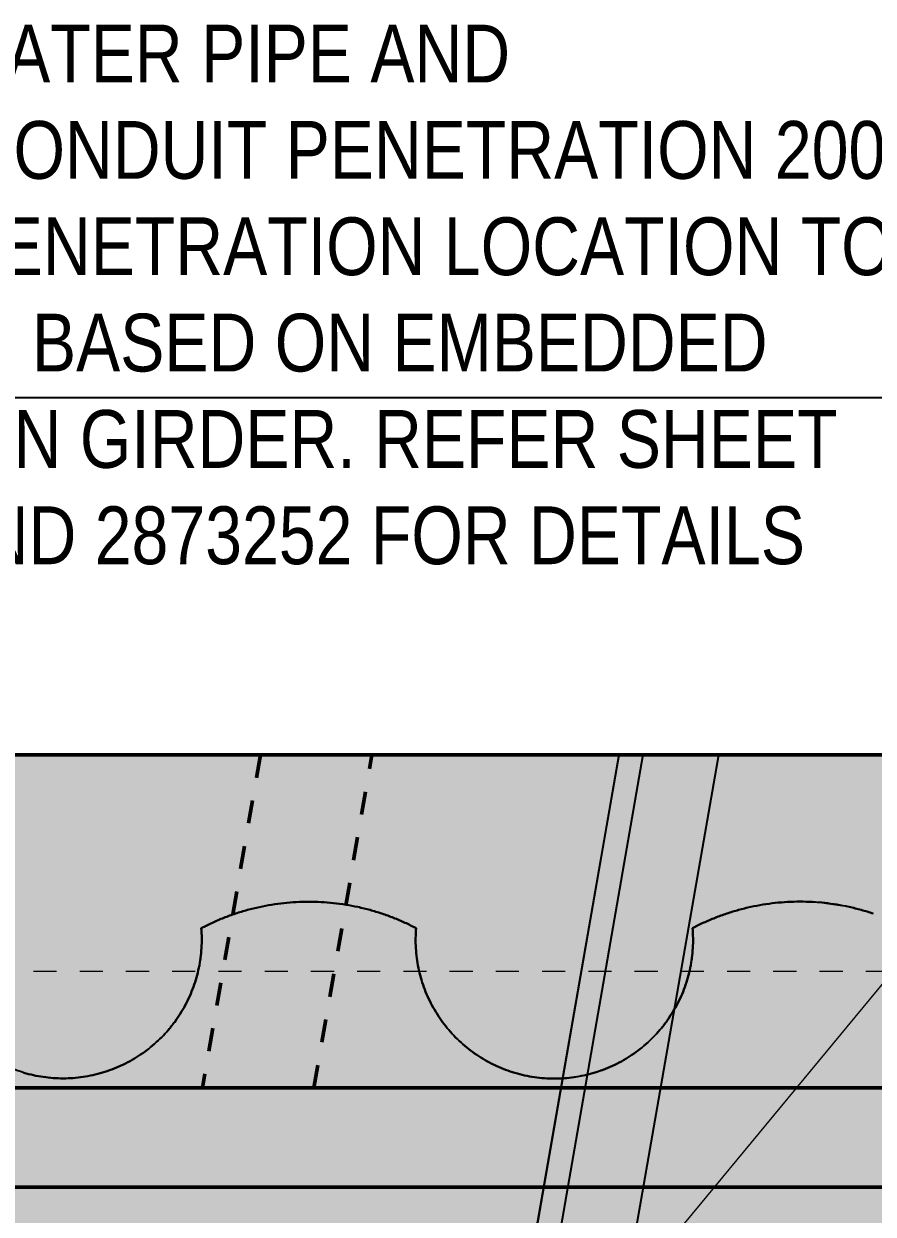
# Model space of a CAD drawing. Header units: metres. Extents: x -1161 to -1081, y 0 to 563.
# Drawn here: x -1132.67 to -1128.99, y 544.07 to 549.22 of the extents above; entities that cross this region are included whole.
import ezdxf

# ---------------------------------------------------------------- set-up
doc = ezdxf.new("R2010")
doc.units = ezdxf.units.M
doc.linetypes.add('JacobsDash', pattern=[0.0045, 0.003, -0.0015])
doc.linetypes.add('JacobsGridLine', pattern=[0.0145, 0.01, -0.001, 0.0025, -0.001])
for name, color, linetype, lineweight in [('A-DETL', 7, 'Continuous', 13), ('A-DETL-GENF', 7, 'Continuous', 9), ('A-FLOR', 7, 'Continuous', 50), ('A-GENM', 7, 'Continuous', 35), ('A-ROOF', 7, 'Continuous', 50), ('G-ANNO-TEXT', 7, 'Continuous', 9), ('S-BEAM', 7, 'Continuous', 50), ('S-GRID', 7, 'Continuous', 9)]:
    doc.layers.add(name, color=color, linetype=linetype, lineweight=lineweight)
doc.styles.add('Arial Narrow_2', font='ARIALN.TTF', dxfattribs={"height": 0.25})

# ---------------------------------------------------------------- blocks, each defined once
blk = doc.blocks.new('Top of Pavement - RL A - Top of Pavement - RL A-68818558-DRG-2873121 - DECK SLAB GENERAL ARRANGEMENT PLAN')
at = {"layer": 'A-GENM', "color": 253, "lineweight": 25, "true_color": 0xa3a3a3}
for points, knots in [([(133.6546, 52.825), (133.6715, 52.7614), (133.7244, 52.5621), (133.8134, 52.2271), (133.9216, 51.8201), (134.0297, 51.4132), (134.1379, 51.0062), (134.246, 50.5993), (134.3542, 50.1923), (134.4623, 49.7853), (134.5704, 49.3784), (134.6786, 48.9714), (134.7867, 48.5645), (134.8949, 48.1575), (135.003, 47.7505), (135.1111, 47.3436), (135.2193, 46.9366), (135.3274, 46.5296), (135.4356, 46.1227), (135.5437, 45.7157), (135.6519, 45.3087), (135.76, 44.9017), (135.8682, 44.4948), (135.9763, 44.0878), (136.0844, 43.6808), (136.1926, 43.2739), (136.3007, 42.8669), (136.4089, 42.4599), (136.517, 42.0529), (136.6252, 41.6459), (136.7333, 41.239), (136.8415, 40.832), (136.9496, 40.425), (137.0578, 40.018), (137.1659, 39.611), (137.274, 39.204), (137.3822, 38.7971), (137.4903, 38.3901), (137.5985, 37.9831), (137.7066, 37.5761), (137.8148, 37.1691), (137.9229, 36.7621), (138.0311, 36.3552), (138.1392, 35.9482), (138.2474, 35.5412), (138.3555, 35.1342), (138.4637, 34.7272), (138.5718, 34.3202), (138.6799, 33.9132), (138.7881, 33.5062), (138.8962, 33.0993), (139.0044, 32.6923), (139.1125, 32.2853), (139.2207, 31.8783), (139.3288, 31.4713), (139.437, 31.0643), (139.5451, 30.6573), (139.6533, 30.2503), (139.7614, 29.8433), (139.8696, 29.4363), (139.9777, 29.0294), (140.0858, 28.6224), (140.194, 28.2154), (140.3021, 27.8084), (140.4103, 27.4014), (140.5184, 26.9944), (140.6266, 26.5874), (140.7347, 26.1804), (140.8429, 25.7734), (140.951, 25.3664), (141.0592, 24.9595), (141.1673, 24.5525), (141.2754, 24.1455), (141.3836, 23.7385), (141.4917, 23.3315), (141.5999, 22.9245), (141.708, 22.5175), (141.8162, 22.1105), (141.9243, 21.7036), (142.0325, 21.2966), (142.1406, 20.8896), (142.2487, 20.4826), (142.3569, 20.0756), (142.465, 19.6686), (142.5732, 19.2616), (142.6813, 18.8547), (142.7895, 18.4477), (142.8976, 18.0407), (143.0058, 17.6337), (143.1139, 17.2268), (143.222, 16.8198), (143.3302, 16.4128), (143.4383, 16.0058), (143.5465, 15.5989), (143.6546, 15.1919), (143.7627, 14.7849), (143.8709, 14.3779), (143.961, 14.0387), (144.0331, 13.7674), (144.0871, 13.5639), (144.1412, 13.3605), (144.2133, 13.0892), (144.3034, 12.75), (144.4116, 12.3431), (144.5197, 11.9361), (144.6278, 11.5291), (144.736, 11.1222), (144.8444, 10.7153), (144.9524, 10.3083), (145.0595, 9.9011), (145.1678, 9.4942), (145.2607, 9.1557), (145.3386, 8.886), (145.3992, 8.6845), (145.4628, 8.484), (145.5289, 8.2844), (145.5965, 8.0852), (145.6648, 7.8863), (145.7327, 7.6873), (145.8221, 7.4215), (145.9107, 7.1555), (145.9993, 6.8894), (146.0883, 6.6235), (146.1998, 6.2912), (146.3336, 5.8925), (146.4672, 5.4936), (146.6007, 5.0948), (146.7343, 4.6959), (146.8681, 4.2972), (147.0025, 3.8987), (147.1372, 3.5003), (147.317, 2.9692), (147.4968, 2.4381), (147.6766, 1.907), (147.8114, 1.5086), (147.9462, 1.1103), (148.0811, 0.712), (148.2159, 0.3137), (148.3507, -0.0847), (148.4855, -0.483), (148.6204, -0.8813), (148.7552, -1.2796), (148.89, -1.6778), (149.0248, -2.0761), (149.1596, -2.4744), (149.2944, -2.8727), (149.4293, -3.2709), (149.5641, -3.6692), (149.6727, -3.9902), (149.7365, -4.1785), (149.7553, -4.234)], [0.3165627, 0.3165627, 0.3165627, 0.3165627, 0.3179191, 0.3208092, 0.3236994, 0.3265896, 0.3294798, 0.3323699, 0.3352601, 0.3381503, 0.3410405, 0.3439306, 0.3468208, 0.349711, 0.3526012, 0.3554913, 0.3583815, 0.3612717, 0.3641618, 0.367052, 0.3699422, 0.3728324, 0.3757225, 0.3786127, 0.3815029, 0.3843931, 0.3872832, 0.3901734, 0.3930636, 0.3959538, 0.3988439, 0.4017341, 0.4046243, 0.4075145, 0.4104046, 0.4132948, 0.416185, 0.4190751, 0.4219653, 0.4248555, 0.4277457, 0.4306358, 0.433526, 0.4364162, 0.4393064, 0.4421965, 0.4450867, 0.4479769, 0.4508671, 0.4537572, 0.4566474, 0.4595376, 0.4624277, 0.4653179, 0.4682081, 0.4710983, 0.4739884, 0.4768786, 0.4797688, 0.482659, 0.4855491, 0.4884393, 0.4913295, 0.4942197, 0.4971098, 0.5, 0.5028902, 0.5057803, 0.5086705, 0.5115607, 0.5144509, 0.517341, 0.5202312, 0.5231214, 0.5260116, 0.5289017, 0.5317919, 0.5346821, 0.5375723, 0.5404624, 0.5433526, 0.5462428, 0.5491329, 0.5520231, 0.5549133, 0.5578035, 0.5606936, 0.5635838, 0.566474, 0.5693642, 0.5722543, 0.5751445, 0.5780347, 0.5809249, 0.583815, 0.5867052, 0.5895954, 0.5924855, 0.5939306, 0.5953757, 0.5968208, 0.5982659, 0.6011561, 0.6040462, 0.6069364, 0.6098266, 0.6127168, 0.6156069, 0.6184971, 0.6213873, 0.6242775, 0.6271676, 0.6286127, 0.6300578, 0.6315029, 0.632948, 0.6343931, 0.6358382, 0.6372832, 0.6387283, 0.6416185, 0.6430636, 0.6445087, 0.6473988, 0.650289, 0.6531792, 0.6560694, 0.6589595, 0.6618497, 0.6647399, 0.6676301, 0.6705202, 0.6763006, 0.6791908, 0.6820809, 0.6849711, 0.6878613, 0.6907514, 0.6936416, 0.6965318, 0.699422, 0.7023121, 0.7052023, 0.7080925, 0.7109827, 0.7138728, 0.716763, 0.7196532, 0.7225434, 0.723752, 0.723752, 0.723752, 0.723752]), ([(133.6546, 52.825), (133.6715, 52.7614), (133.7244, 52.5621), (133.8134, 52.2271), (133.9216, 51.8201), (134.0297, 51.4132), (134.1379, 51.0062), (134.246, 50.5993), (134.3542, 50.1923), (134.4623, 49.7853), (134.5704, 49.3784), (134.6786, 48.9714), (134.7867, 48.5645), (134.8949, 48.1575), (135.003, 47.7505), (135.1111, 47.3436), (135.2193, 46.9366), (135.3274, 46.5296), (135.4356, 46.1227), (135.5437, 45.7157), (135.6519, 45.3087), (135.76, 44.9017), (135.8682, 44.4948), (135.9763, 44.0878), (136.0844, 43.6808), (136.1926, 43.2739), (136.3007, 42.8669), (136.4089, 42.4599), (136.517, 42.0529), (136.6252, 41.6459), (136.7333, 41.239), (136.8415, 40.832), (136.9496, 40.425), (137.0578, 40.018), (137.1659, 39.611), (137.274, 39.204), (137.3822, 38.7971), (137.4903, 38.3901), (137.5985, 37.9831), (137.7066, 37.5761), (137.8148, 37.1691), (137.9229, 36.7621), (138.0311, 36.3552), (138.1392, 35.9482), (138.2474, 35.5412), (138.3555, 35.1342), (138.4637, 34.7272), (138.5718, 34.3202), (138.6799, 33.9132), (138.7881, 33.5062), (138.8962, 33.0993), (139.0044, 32.6923), (139.1125, 32.2853), (139.2207, 31.8783), (139.3288, 31.4713), (139.437, 31.0643), (139.5451, 30.6573), (139.6533, 30.2503), (139.7614, 29.8433), (139.8696, 29.4363), (139.9777, 29.0294), (140.0858, 28.6224), (140.194, 28.2154), (140.3021, 27.8084), (140.4103, 27.4014), (140.5184, 26.9944), (140.6266, 26.5874), (140.7347, 26.1804), (140.8429, 25.7734), (140.951, 25.3664), (141.0592, 24.9595), (141.1673, 24.5525), (141.2754, 24.1455), (141.3836, 23.7385), (141.5278, 23.1958), (141.672, 22.6532), (141.8162, 22.1105), (141.9243, 21.7036), (142.0325, 21.2966), (142.1406, 20.8896), (142.2487, 20.4826), (142.3569, 20.0756), (142.465, 19.6686), (142.5732, 19.2616), (142.6813, 18.8547), (142.7895, 18.4477), (142.8976, 18.0407), (143.0058, 17.6337), (143.1139, 17.2268), (143.222, 16.8198), (143.3302, 16.4128), (143.4383, 16.0058), (143.5465, 15.5989), (143.6546, 15.1919), (143.7627, 14.7849), (143.8709, 14.3779), (143.961, 14.0387), (144.0331, 13.7674), (144.0871, 13.5639), (144.1412, 13.3605), (144.2133, 13.0892), (144.3034, 12.75), (144.4116, 12.3431), (144.5197, 11.9361), (144.6278, 11.5291), (144.736, 11.1222), (144.8444, 10.7153), (144.9524, 10.3083), (145.0595, 9.9011), (145.1678, 9.4942), (145.2607, 9.1557), (145.3386, 8.886), (145.3992, 8.6845), (145.4628, 8.484), (145.5289, 8.2844), (145.5965, 8.0852), (145.6648, 7.8863), (145.7327, 7.6873), (145.8221, 7.4215), (145.9107, 7.1555), (145.9993, 6.8894), (146.0883, 6.6235), (146.1998, 6.2912), (146.3336, 5.8925), (146.4672, 5.4936), (146.6007, 5.0948), (146.7343, 4.6959), (146.8681, 4.2972), (147.0025, 3.8987), (147.1372, 3.5003), (147.2721, 3.102), (147.4069, 2.7037), (147.5418, 2.3053), (147.6766, 1.907), (147.8114, 1.5086), (147.9462, 1.1103), (148.0811, 0.712), (148.2159, 0.3137), (148.3507, -0.0847), (148.4855, -0.483), (148.6204, -0.8813), (148.7552, -1.2796), (148.89, -1.6778), (149.0248, -2.0761), (149.1596, -2.4744), (149.2944, -2.8727), (149.4293, -3.2709), (149.5641, -3.6692), (149.6727, -3.9902), (149.7365, -4.1785), (149.7553, -4.234)], [0.3165627, 0.3165627, 0.3165627, 0.3165627, 0.3179191, 0.3208092, 0.3236994, 0.3265896, 0.3294798, 0.3323699, 0.3352601, 0.3381503, 0.3410405, 0.3439306, 0.3468208, 0.349711, 0.3526012, 0.3554913, 0.3583815, 0.3612717, 0.3641618, 0.367052, 0.3699422, 0.3728324, 0.3757225, 0.3786127, 0.3815029, 0.3843931, 0.3872832, 0.3901734, 0.3930636, 0.3959538, 0.3988439, 0.4017341, 0.4046243, 0.4075145, 0.4104046, 0.4132948, 0.416185, 0.4190751, 0.4219653, 0.4248555, 0.4277457, 0.4306358, 0.433526, 0.4364162, 0.4393064, 0.4421965, 0.4450867, 0.4479769, 0.4508671, 0.4537572, 0.4566474, 0.4595376, 0.4624277, 0.4653179, 0.4682081, 0.4710983, 0.4739884, 0.4768786, 0.4797688, 0.482659, 0.4855491, 0.4884393, 0.4913295, 0.4942197, 0.4971098, 0.5, 0.5028902, 0.5057803, 0.5086705, 0.5115607, 0.5144509, 0.517341, 0.5202312, 0.5231214, 0.5260116, 0.5317919, 0.5346821, 0.5375723, 0.5404624, 0.5433526, 0.5462428, 0.5491329, 0.5520231, 0.5549133, 0.5578035, 0.5606936, 0.5635838, 0.566474, 0.5693642, 0.5722543, 0.5751445, 0.5780347, 0.5809249, 0.583815, 0.5867052, 0.5895954, 0.5924855, 0.5939306, 0.5953757, 0.5968208, 0.5982659, 0.6011561, 0.6040462, 0.6069364, 0.6098266, 0.6127168, 0.6156069, 0.6184971, 0.6213873, 0.6242775, 0.6271676, 0.6286127, 0.6300578, 0.6315029, 0.632948, 0.6343931, 0.6358382, 0.6372832, 0.6387283, 0.6416185, 0.6430636, 0.6445087, 0.6473988, 0.650289, 0.6531792, 0.6560694, 0.6589595, 0.6618497, 0.6647399, 0.6676301, 0.6705202, 0.6734104, 0.6763006, 0.6791908, 0.6820809, 0.6849711, 0.6878613, 0.6907514, 0.6936416, 0.6965318, 0.699422, 0.7023121, 0.7052023, 0.7080925, 0.7109827, 0.7138728, 0.716763, 0.7196532, 0.7225434, 0.723752, 0.723752, 0.723752, 0.723752])]:
    blk.add_open_spline(points, degree=3, knots=knots, dxfattribs=at)
blk = doc.blocks.new('T2DPAA-T2D-C3S-RS-M3D-100334_rvt-1-DRG-2873121 - DECK SLAB GENERAL ARRANGEMENT PLAN')
at = {"layer": 'A-GENM', "color": 9, "lineweight": 25, "true_color": 0xbebebe}
for points in [[(-1131.5401, 545.4131), (-1131.5223, 545.415), (-1131.5045, 545.4164), (-1131.4866, 545.4174)], [(-1131.4866, 545.4174), (-1131.4687, 545.4184), (-1131.4508, 545.4188), (-1131.4329, 545.4188)], [(-1131.4329, 545.4188), (-1131.4151, 545.4188), (-1131.3972, 545.4184), (-1131.3793, 545.4174)], [(-1131.3793, 545.4174), (-1131.3614, 545.4164), (-1131.3436, 545.415), (-1131.3258, 545.4131)], [(-1131.8, 545.349), (-1131.7833, 545.3556), (-1131.7665, 545.3617), (-1131.7495, 545.3674)], [(-1131.7495, 545.3674), (-1131.7326, 545.373), (-1131.7154, 545.3782), (-1131.6982, 545.383)], [(-1131.6982, 545.383), (-1131.6809, 545.3877), (-1131.6635, 545.392), (-1131.6461, 545.3958)], [(-1131.6461, 545.3958), (-1131.6286, 545.3997), (-1131.611, 545.403), (-1131.5933, 545.4059)], [(-1131.5933, 545.4059), (-1131.5757, 545.4087), (-1131.5579, 545.4111), (-1131.5401, 545.4131)], [(-1131.3258, 545.4131), (-1131.308, 545.4112), (-1131.2902, 545.4088), (-1131.2726, 545.4059)], [(-1131.2726, 545.4059), (-1131.2549, 545.403), (-1131.2373, 545.3997), (-1131.2198, 545.3959)], [(-1131.2198, 545.3959), (-1131.2023, 545.3921), (-1131.185, 545.3878), (-1131.1677, 545.383)], [(-1131.1677, 545.383), (-1131.1505, 545.3783), (-1131.1333, 545.3731), (-1131.1164, 545.3674)], [(-1131.1164, 545.3674), (-1131.0994, 545.3618), (-1131.0826, 545.3556), (-1131.0659, 545.3491)], [(-1129.6751, 545.3492), (-1129.6584, 545.3558), (-1129.6416, 545.3619), (-1129.6246, 545.3676)], [(-1129.6246, 545.3676), (-1129.6076, 545.3733), (-1129.5905, 545.3785), (-1129.5732, 545.3832)], [(-1129.5732, 545.3832), (-1129.556, 545.388), (-1129.5386, 545.3922), (-1129.5211, 545.3961)], [(-1129.0948, 545.3961), (-1129.0774, 545.3922), (-1129.06, 545.388), (-1129.0427, 545.3832)], [(-1129.0427, 545.3832), (-1129.0255, 545.3785), (-1129.0083, 545.3733), (-1128.9913, 545.3676)], [(-1131.8975, 545.3043), (-1131.8817, 545.3126), (-1131.8656, 545.3205), (-1131.8494, 545.328)], [(-1131.8494, 545.328), (-1131.8331, 545.3354), (-1131.8166, 545.3424), (-1131.8, 545.349)], [(-1131.0659, 545.3491), (-1131.0493, 545.3425), (-1131.0328, 545.3355), (-1131.0165, 545.328)], [(-1131.0165, 545.328), (-1131.0002, 545.3206), (-1130.9842, 545.3127), (-1130.9683, 545.3044)], [(-1129.7726, 545.3045), (-1129.7568, 545.3128), (-1129.7407, 545.3207), (-1129.7244, 545.3282)], [(-1129.7244, 545.3282), (-1129.7082, 545.3356), (-1129.6917, 545.3427), (-1129.6751, 545.3492)], [(-1131.8955, 545.2613), (-1131.8957, 545.2756), (-1131.8963, 545.29), (-1131.8975, 545.3043)], [(-1131.8966, 545.2182), (-1131.8957, 545.2325), (-1131.8954, 545.2469), (-1131.8955, 545.2613)], [(-1130.9704, 545.2613), (-1130.9706, 545.2469), (-1130.9703, 545.2325), (-1130.9694, 545.2181)], [(-1130.9683, 545.3044), (-1130.9695, 545.29), (-1130.9702, 545.2757), (-1130.9704, 545.2613)], [(-1129.7756, 545.1753), (-1129.7737, 545.1895), (-1129.771, 545.2182), (-1129.77, 545.2614), (-1129.7714, 545.2902), (-1129.7726, 545.3045)], [(-1131.9007, 545.1753), (-1131.8988, 545.1895), (-1131.8975, 545.2038), (-1131.8966, 545.2182)], [(-1130.9694, 545.2181), (-1130.9686, 545.2037), (-1130.9672, 545.1894), (-1130.9653, 545.1751)], [(-1131.908, 545.1328), (-1131.9051, 545.1469), (-1131.9026, 545.161), (-1131.9007, 545.1753)], [(-1130.9653, 545.1751), (-1130.9634, 545.1609), (-1130.961, 545.1467), (-1130.9581, 545.1326)], [(-1129.7828, 545.1327), (-1129.7799, 545.1468), (-1129.7775, 545.161), (-1129.7756, 545.1753)], [(-1131.9182, 545.0909), (-1131.9143, 545.1048), (-1131.9109, 545.1187), (-1131.908, 545.1328)], [(-1130.9581, 545.1326), (-1130.9552, 545.1185), (-1130.9518, 545.1045), (-1130.9479, 545.0906)], [(-1129.793, 545.0908), (-1129.7891, 545.1046), (-1129.7857, 545.1186), (-1129.7828, 545.1327)], [(-1131.9315, 545.0499), (-1131.9266, 545.0634), (-1131.9222, 545.0771), (-1131.9182, 545.0909)], [(-1130.9479, 545.0906), (-1130.944, 545.0768), (-1130.9396, 545.063), (-1130.9347, 545.0495)], [(-1129.8062, 545.0497), (-1129.8013, 545.0632), (-1129.7969, 545.0769), (-1129.793, 545.0908)], [(-1131.9666, 544.9713), (-1131.9598, 544.9839), (-1131.9535, 544.9968), (-1131.9476, 545.01)], [(-1131.9476, 545.01), (-1131.9418, 545.0231), (-1131.9364, 545.0364), (-1131.9315, 545.0499)], [(-1130.9347, 545.0495), (-1130.9298, 545.036), (-1130.9244, 545.0226), (-1130.9186, 545.0095)], [(-1130.9186, 545.0095), (-1130.9127, 544.9963), (-1130.9064, 544.9834), (-1130.8996, 544.9707)], [(-1129.8413, 544.9708), (-1129.8345, 544.9835), (-1129.8282, 544.9965), (-1129.8223, 545.0096)], [(-1129.8223, 545.0096), (-1129.8165, 545.0228), (-1129.8111, 545.0361), (-1129.8062, 545.0497)], [(-1131.9883, 544.934), (-1131.9806, 544.9462), (-1131.9734, 544.9586), (-1131.9666, 544.9713)], [(-1130.8996, 544.9707), (-1130.8928, 544.958), (-1130.8855, 544.9455), (-1130.8779, 544.9334)], [(-1129.863, 544.9335), (-1129.8553, 544.9457), (-1129.8481, 544.9581), (-1129.8413, 544.9708)], [(-1132.0126, 544.8984), (-1132.0041, 544.91), (-1131.996, 544.9219), (-1131.9883, 544.934)], [(-1130.8779, 544.9334), (-1130.8702, 544.9212), (-1130.8621, 544.9093), (-1130.8535, 544.8977)], [(-1129.8873, 544.8978), (-1129.8788, 544.9094), (-1129.8707, 544.9213), (-1129.863, 544.9335)], [(-1132.0686, 544.833), (-1132.0585, 544.8432), (-1132.0488, 544.8538), (-1132.0395, 544.8647)], [(-1132.0395, 544.8647), (-1132.0301, 544.8756), (-1132.0212, 544.8869), (-1132.0126, 544.8984)], [(-1130.8535, 544.8977), (-1130.845, 544.8861), (-1130.836, 544.8748), (-1130.8267, 544.8639)], [(-1130.8267, 544.8639), (-1130.8173, 544.8529), (-1130.8076, 544.8423), (-1130.7974, 544.8321)], [(-1129.9434, 544.8322), (-1129.9333, 544.8424), (-1129.9235, 544.8531), (-1129.9142, 544.864)], [(-1129.9142, 544.864), (-1129.9048, 544.875), (-1129.8959, 544.8862), (-1129.8873, 544.8978)], [(-1132.1334, 544.7762), (-1132.122, 544.7849), (-1132.1108, 544.7939), (-1132.1, 544.8034)], [(-1132.1, 544.8034), (-1132.0892, 544.8129), (-1132.0787, 544.8227), (-1132.0686, 544.833)], [(-1130.7974, 544.8321), (-1130.7873, 544.8218), (-1130.7768, 544.8119), (-1130.766, 544.8025)], [(-1130.766, 544.8025), (-1130.7552, 544.793), (-1130.744, 544.7839), (-1130.7325, 544.7752)], [(-1130.0083, 544.7753), (-1129.9968, 544.784), (-1129.9856, 544.7931), (-1129.9748, 544.8026)], [(-1129.9748, 544.8026), (-1129.964, 544.8121), (-1129.9535, 544.8219), (-1129.9434, 544.8322)], [(-1132.2057, 544.7292), (-1132.1931, 544.7362), (-1132.1808, 544.7436), (-1132.1687, 544.7514)], [(-1132.1687, 544.7514), (-1132.1567, 544.7592), (-1132.1449, 544.7675), (-1132.1334, 544.7762)], [(-1130.7325, 544.7752), (-1130.7211, 544.7665), (-1130.7093, 544.7582), (-1130.6972, 544.7504)], [(-1130.6972, 544.7504), (-1130.6851, 544.7425), (-1130.6728, 544.7351), (-1130.6601, 544.7282)], [(-1130.0806, 544.7283), (-1130.068, 544.7352), (-1130.0557, 544.7426), (-1130.0436, 544.7505)], [(-1130.0436, 544.7505), (-1130.0315, 544.7583), (-1130.0197, 544.7666), (-1130.0083, 544.7753)], [(-1132.3248, 544.6794), (-1132.311, 544.6835), (-1132.2974, 544.6881), (-1132.2839, 544.6932)], [(-1132.2839, 544.6932), (-1132.2705, 544.6982), (-1132.2572, 544.7038), (-1132.2442, 544.7098)], [(-1132.2442, 544.7098), (-1132.2311, 544.7158), (-1132.2183, 544.7223), (-1132.2057, 544.7292)], [(-1130.6601, 544.7282), (-1130.6475, 544.7212), (-1130.6347, 544.7147), (-1130.6216, 544.7087)], [(-1130.6216, 544.7087), (-1130.6085, 544.7027), (-1130.5952, 544.6971), (-1130.5817, 544.692)], [(-1130.159, 544.6921), (-1130.1455, 544.6972), (-1130.1323, 544.7027), (-1130.1192, 544.7088)], [(-1130.1192, 544.7088), (-1130.1061, 544.7148), (-1130.0932, 544.7213), (-1130.0806, 544.7283)], [(-1132.6651, 544.6791), (-1132.6513, 544.675), (-1132.6374, 544.6715), (-1132.6233, 544.6684)], [(-1132.6233, 544.6684), (-1132.6093, 544.6654), (-1132.5951, 544.6628), (-1132.5809, 544.6607)], [(-1132.5809, 544.6607), (-1132.5667, 544.6587), (-1132.5524, 544.6572), (-1132.538, 544.6561)], [(-1132.538, 544.6561), (-1132.5237, 544.6551), (-1132.5093, 544.6546), (-1132.4949, 544.6546)], [(-1132.4943, 544.6546), (-1132.4801, 544.6547), (-1132.466, 544.6552), (-1132.4518, 544.6562)], [(-1132.4518, 544.6562), (-1132.4375, 544.6573), (-1132.4232, 544.6588), (-1132.409, 544.6609)], [(-1132.409, 544.6609), (-1132.3948, 544.663), (-1132.3806, 544.6656), (-1132.3666, 544.6686)], [(-1132.3666, 544.6686), (-1132.3525, 544.6717), (-1132.3386, 544.6753), (-1132.3248, 544.6794)], [(-1130.5817, 544.692), (-1130.5683, 544.687), (-1130.5546, 544.6824), (-1130.5408, 544.6783)], [(-1130.5408, 544.6783), (-1130.527, 544.6742), (-1130.513, 544.6706), (-1130.499, 544.6675)], [(-1130.499, 544.6675), (-1130.4849, 544.6644), (-1130.4707, 544.6619), (-1130.4565, 544.6598)], [(-1130.4565, 544.6598), (-1130.4422, 544.6577), (-1130.4279, 544.6562), (-1130.4135, 544.6552)], [(-1130.4135, 544.6552), (-1130.3992, 544.6541), (-1130.3848, 544.6536), (-1130.3704, 544.6536)], [(-1130.3704, 544.6536), (-1130.356, 544.6536), (-1130.3416, 544.6541), (-1130.3272, 544.6552)], [(-1130.3272, 544.6552), (-1130.3129, 544.6562), (-1130.2985, 544.6578), (-1130.2843, 544.6598)], [(-1130.2843, 544.6598), (-1130.2415, 544.6661), (-1130.1994, 544.6769), (-1130.159, 544.6921)]]:
    blk.add_open_spline(points, degree=3, dxfattribs=at)
at = {"layer": 'A-GENM', "color": 253, "lineweight": 25, "true_color": 0xa3a3a3}
for points in [[(-1131.4866, 545.4174), (-1131.5045, 545.4164), (-1131.5223, 545.415), (-1131.5401, 545.4131)], [(-1131.4329, 545.4188), (-1131.4508, 545.4188), (-1131.4687, 545.4184), (-1131.4866, 545.4174)], [(-1131.3793, 545.4174), (-1131.3972, 545.4184), (-1131.4151, 545.4188), (-1131.4329, 545.4188)], [(-1131.3258, 545.4131), (-1131.3436, 545.415), (-1131.3614, 545.4164), (-1131.3793, 545.4174)], [(-1129.3616, 545.4176), (-1129.3795, 545.4166), (-1129.3974, 545.4152), (-1129.4152, 545.4133)], [(-1129.308, 545.419), (-1129.3259, 545.419), (-1129.3438, 545.4186), (-1129.3616, 545.4176)], [(-1129.2543, 545.4176), (-1129.2722, 545.4186), (-1129.2901, 545.419), (-1129.308, 545.419)], [(-1129.2008, 545.4133), (-1129.2186, 545.4152), (-1129.2364, 545.4166), (-1129.2543, 545.4176)], [(-1131.7495, 545.3674), (-1131.7665, 545.3617), (-1131.7833, 545.3556), (-1131.8, 545.349)], [(-1131.6982, 545.383), (-1131.7154, 545.3782), (-1131.7326, 545.373), (-1131.7495, 545.3674)], [(-1131.6461, 545.3958), (-1131.6635, 545.392), (-1131.6809, 545.3877), (-1131.6982, 545.383)], [(-1131.5933, 545.4059), (-1131.611, 545.403), (-1131.6286, 545.3997), (-1131.6461, 545.3958)], [(-1131.5401, 545.4131), (-1131.5579, 545.4111), (-1131.5757, 545.4087), (-1131.5933, 545.4059)], [(-1131.2726, 545.4059), (-1131.2902, 545.4088), (-1131.308, 545.4112), (-1131.3258, 545.4131)], [(-1131.2198, 545.3959), (-1131.2373, 545.3997), (-1131.2549, 545.403), (-1131.2726, 545.4059)], [(-1131.1677, 545.383), (-1131.185, 545.3878), (-1131.2023, 545.3921), (-1131.2198, 545.3959)], [(-1131.1163, 545.3674), (-1131.1333, 545.3731), (-1131.1505, 545.3783), (-1131.1677, 545.383)], [(-1131.0659, 545.3491), (-1131.0825, 545.3556), (-1131.0994, 545.3618), (-1131.1163, 545.3674)], [(-1129.6246, 545.3676), (-1129.6416, 545.3619), (-1129.6584, 545.3558), (-1129.6751, 545.3492)], [(-1129.5732, 545.3832), (-1129.5905, 545.3785), (-1129.6076, 545.3733), (-1129.6246, 545.3676)], [(-1129.5211, 545.3961), (-1129.5386, 545.3922), (-1129.556, 545.388), (-1129.5732, 545.3832)], [(-1129.4684, 545.4061), (-1129.486, 545.4032), (-1129.5036, 545.3999), (-1129.5211, 545.3961)], [(-1129.4152, 545.4133), (-1129.433, 545.4114), (-1129.4507, 545.409), (-1129.4684, 545.4061)], [(-1129.1476, 545.4061), (-1129.1652, 545.409), (-1129.183, 545.4114), (-1129.2008, 545.4133)], [(-1129.0948, 545.3961), (-1129.1123, 545.3999), (-1129.1299, 545.4032), (-1129.1476, 545.4061)], [(-1129.0427, 545.3832), (-1129.06, 545.388), (-1129.0774, 545.3922), (-1129.0948, 545.3961)], [(-1128.9913, 545.3676), (-1129.0083, 545.3733), (-1129.0255, 545.3785), (-1129.0427, 545.3832)], [(-1131.8494, 545.328), (-1131.8656, 545.3205), (-1131.8817, 545.3126), (-1131.8975, 545.3043)], [(-1131.8, 545.349), (-1131.8166, 545.3424), (-1131.8331, 545.3354), (-1131.8494, 545.328)], [(-1131.0165, 545.328), (-1131.0328, 545.3355), (-1131.0493, 545.3425), (-1131.0659, 545.3491)], [(-1130.9683, 545.3044), (-1130.9842, 545.3127), (-1131.0002, 545.3206), (-1131.0165, 545.328)], [(-1129.7244, 545.3282), (-1129.7407, 545.3207), (-1129.7568, 545.3128), (-1129.7726, 545.3045)], [(-1129.6751, 545.3492), (-1129.6917, 545.3427), (-1129.7082, 545.3356), (-1129.7244, 545.3282)], [(-1131.8975, 545.3043), (-1131.8963, 545.29), (-1131.8957, 545.2756), (-1131.8955, 545.2613)], [(-1131.8955, 545.2613), (-1131.8954, 545.2469), (-1131.8957, 545.2325), (-1131.8966, 545.2182)], [(-1130.9694, 545.2181), (-1130.9703, 545.2325), (-1130.9706, 545.2469), (-1130.9704, 545.2613)], [(-1130.9704, 545.2613), (-1130.9702, 545.2757), (-1130.9695, 545.29), (-1130.9683, 545.3044)], [(-1129.7726, 545.3045), (-1129.7714, 545.2902), (-1129.7707, 545.2758), (-1129.7705, 545.2614)], [(-1129.7705, 545.2614), (-1129.7703, 545.247), (-1129.7707, 545.2326), (-1129.7715, 545.2183)], [(-1131.8966, 545.2182), (-1131.8975, 545.2038), (-1131.8988, 545.1895), (-1131.9007, 545.1753)], [(-1130.9653, 545.1751), (-1130.9672, 545.1894), (-1130.9686, 545.2037), (-1130.9694, 545.2181)], [(-1129.7715, 545.2183), (-1129.7724, 545.2039), (-1129.7737, 545.1895), (-1129.7756, 545.1753)], [(-1131.9007, 545.1753), (-1131.9017, 545.1682), (-1131.9038, 545.154), (-1131.9065, 545.1398), (-1131.908, 545.1328)], [(-1130.9581, 545.1326), (-1130.961, 545.1467), (-1130.9634, 545.1609), (-1130.9653, 545.1751)], [(-1129.7756, 545.1753), (-1129.7765, 545.1681), (-1129.7787, 545.1539), (-1129.7813, 545.1398), (-1129.7828, 545.1327)], [(-1131.908, 545.1328), (-1131.9109, 545.1187), (-1131.9143, 545.1048), (-1131.9182, 545.0909)], [(-1130.9479, 545.0906), (-1130.9518, 545.1045), (-1130.9552, 545.1185), (-1130.9581, 545.1326)], [(-1129.7828, 545.1327), (-1129.7857, 545.1186), (-1129.7891, 545.1046), (-1129.793, 545.0908)], [(-1131.9182, 545.0909), (-1131.9222, 545.0771), (-1131.9266, 545.0634), (-1131.9315, 545.0499)], [(-1130.9347, 545.0495), (-1130.9396, 545.063), (-1130.944, 545.0768), (-1130.9479, 545.0906)], [(-1129.793, 545.0908), (-1129.7969, 545.0769), (-1129.8013, 545.0632), (-1129.8062, 545.0497)], [(-1131.9476, 545.01), (-1131.9535, 544.9968), (-1131.9598, 544.9839), (-1131.9666, 544.9713)], [(-1131.9315, 545.0499), (-1131.9364, 545.0364), (-1131.9418, 545.0231), (-1131.9476, 545.01)], [(-1130.9186, 545.0095), (-1130.9244, 545.0226), (-1130.9298, 545.036), (-1130.9347, 545.0495)], [(-1130.8996, 544.9707), (-1130.9064, 544.9834), (-1130.9127, 544.9963), (-1130.9186, 545.0095)], [(-1129.8223, 545.0096), (-1129.8282, 544.9965), (-1129.8345, 544.9835), (-1129.8413, 544.9708)], [(-1129.8062, 545.0497), (-1129.8111, 545.0361), (-1129.8165, 545.0228), (-1129.8223, 545.0096)], [(-1131.9666, 544.9713), (-1131.9734, 544.9586), (-1131.9806, 544.9462), (-1131.9883, 544.934)], [(-1130.8779, 544.9334), (-1130.8855, 544.9455), (-1130.8928, 544.958), (-1130.8996, 544.9707)], [(-1129.8413, 544.9708), (-1129.8481, 544.9581), (-1129.8553, 544.9457), (-1129.863, 544.9335)], [(-1131.9883, 544.934), (-1131.996, 544.9219), (-1132.0041, 544.91), (-1132.0126, 544.8984)], [(-1130.8535, 544.8977), (-1130.8621, 544.9093), (-1130.8702, 544.9212), (-1130.8779, 544.9334)], [(-1129.863, 544.9335), (-1129.8707, 544.9213), (-1129.8788, 544.9094), (-1129.8873, 544.8978)], [(-1132.0395, 544.8647), (-1132.0488, 544.8538), (-1132.0585, 544.8432), (-1132.0686, 544.833)], [(-1132.0126, 544.8984), (-1132.0169, 544.8927), (-1132.0256, 544.8812), (-1132.0348, 544.8702), (-1132.0395, 544.8647)], [(-1130.8267, 544.8639), (-1130.836, 544.8748), (-1130.845, 544.8861), (-1130.8535, 544.8977)], [(-1130.7974, 544.8321), (-1130.8076, 544.8423), (-1130.8173, 544.8529), (-1130.8267, 544.8639)], [(-1129.9142, 544.864), (-1129.9235, 544.8531), (-1129.9333, 544.8424), (-1129.9434, 544.8322)], [(-1129.8873, 544.8978), (-1129.8916, 544.892), (-1129.9003, 544.8806), (-1129.9095, 544.8695), (-1129.9142, 544.864)], [(-1132.1, 544.8034), (-1132.1108, 544.7939), (-1132.122, 544.7848), (-1132.1334, 544.7762)], [(-1132.0686, 544.833), (-1132.0787, 544.8227), (-1132.0892, 544.8129), (-1132.1, 544.8034)], [(-1130.766, 544.8025), (-1130.7768, 544.8119), (-1130.7873, 544.8218), (-1130.7974, 544.8321)], [(-1130.7325, 544.7752), (-1130.744, 544.7839), (-1130.7552, 544.793), (-1130.766, 544.8025)], [(-1129.9748, 544.8026), (-1129.9856, 544.7931), (-1129.9968, 544.784), (-1130.0083, 544.7753)], [(-1129.9434, 544.8322), (-1129.9535, 544.822), (-1129.964, 544.8121), (-1129.9748, 544.8026)], [(-1132.1687, 544.7514), (-1132.1808, 544.7436), (-1132.1931, 544.7362), (-1132.2057, 544.7293)], [(-1132.1334, 544.7762), (-1132.1449, 544.7675), (-1132.1567, 544.7592), (-1132.1687, 544.7514)], [(-1130.6972, 544.7504), (-1130.7093, 544.7582), (-1130.7211, 544.7665), (-1130.7325, 544.7752)], [(-1130.6601, 544.7282), (-1130.6728, 544.7351), (-1130.6851, 544.7425), (-1130.6972, 544.7504)], [(-1130.0436, 544.7505), (-1130.0557, 544.7426), (-1130.068, 544.7352), (-1130.0806, 544.7283)], [(-1130.0083, 544.7753), (-1130.0197, 544.7666), (-1130.0315, 544.7583), (-1130.0436, 544.7505)], [(-1132.6651, 544.6791), (-1132.6789, 544.6832), (-1132.6925, 544.6877), (-1132.706, 544.6928)], [(-1132.2839, 544.6932), (-1132.2974, 544.6881), (-1132.311, 544.6835), (-1132.3248, 544.6794)], [(-1132.2442, 544.7098), (-1132.2572, 544.7038), (-1132.2705, 544.6982), (-1132.2839, 544.6932)], [(-1132.2057, 544.7293), (-1132.2183, 544.7223), (-1132.2311, 544.7158), (-1132.2442, 544.7098)], [(-1130.6216, 544.7087), (-1130.6347, 544.7147), (-1130.6475, 544.7212), (-1130.6601, 544.7282)], [(-1130.5817, 544.6921), (-1130.5952, 544.6971), (-1130.6085, 544.7027), (-1130.6216, 544.7087)], [(-1130.1192, 544.7088), (-1130.1323, 544.7027), (-1130.1455, 544.6972), (-1130.159, 544.6921)], [(-1130.0806, 544.7283), (-1130.0933, 544.7213), (-1130.1061, 544.7148), (-1130.1192, 544.7088)], [(-1132.6233, 544.6684), (-1132.6374, 544.6715), (-1132.6513, 544.6751), (-1132.6651, 544.6791)], [(-1132.5809, 544.6608), (-1132.5951, 544.6628), (-1132.6093, 544.6654), (-1132.6233, 544.6684)], [(-1132.538, 544.6562), (-1132.5524, 544.6572), (-1132.5667, 544.6587), (-1132.5809, 544.6608)], [(-1132.4949, 544.6546), (-1132.5093, 544.6546), (-1132.5237, 544.6551), (-1132.538, 544.6562)], [(-1132.4518, 544.6562), (-1132.466, 544.6552), (-1132.4801, 544.6547), (-1132.4943, 544.6546)], [(-1132.409, 544.6609), (-1132.4232, 544.6588), (-1132.4375, 544.6573), (-1132.4518, 544.6562)], [(-1132.3666, 544.6687), (-1132.3806, 544.6656), (-1132.3948, 544.663), (-1132.409, 544.6609)], [(-1132.3248, 544.6794), (-1132.3386, 544.6753), (-1132.3525, 544.6717), (-1132.3666, 544.6687)], [(-1130.5408, 544.6783), (-1130.5546, 544.6824), (-1130.5683, 544.687), (-1130.5817, 544.6921)], [(-1130.499, 544.6675), (-1130.513, 544.6706), (-1130.527, 544.6742), (-1130.5408, 544.6783)], [(-1130.4565, 544.6598), (-1130.4707, 544.6619), (-1130.4849, 544.6644), (-1130.499, 544.6675)], [(-1130.4135, 544.6552), (-1130.4279, 544.6562), (-1130.4422, 544.6577), (-1130.4565, 544.6598)], [(-1130.3704, 544.6536), (-1130.3848, 544.6536), (-1130.3992, 544.6541), (-1130.4135, 544.6552)], [(-1130.3272, 544.6552), (-1130.3416, 544.6541), (-1130.356, 544.6536), (-1130.3704, 544.6536)], [(-1130.2843, 544.6598), (-1130.2985, 544.6578), (-1130.3129, 544.6562), (-1130.3272, 544.6552)], [(-1130.2418, 544.6676), (-1130.2559, 544.6645), (-1130.27, 544.6619), (-1130.2843, 544.6598)], [(-1130.2, 544.6784), (-1130.2138, 544.6743), (-1130.2277, 544.6707), (-1130.2418, 544.6676)], [(-1130.159, 544.6921), (-1130.1725, 544.687), (-1130.1862, 544.6824), (-1130.2, 544.6784)]]:
    blk.add_open_spline(points, degree=3, dxfattribs=at)
at = {"layer": 'A-GENM', "color": 9, "lineweight": 25, "true_color": 0xbebebe}
blk.add_open_spline([(-1129.5211, 545.3961), (-1129.5036, 545.3999), (-1129.4509, 545.4099), (-1129.3618, 545.4195), (-1129.2363, 545.4195), (-1129.1473, 545.4075), (-1129.0948, 545.3961)], degree=3, knots=[-0.7222222, -0.7222222, -0.7222222, -0.7222222, -0.6666667, -0.5555556, -0.4444444, -0.2777778, -0.2777778, -0.2777778, -0.2777778], dxfattribs=at)
at = {"layer": 'A-GENM', "color": 253, "lineweight": 25, "true_color": 0xa3a3a3, "rotation": 75.11694444444437}
blk.add_blockref('Top of Pavement - RL A - Top of Pavement - RL A-68818558-DRG-2873121 - DECK SLAB GENERAL ARRANGEMENT PLAN', (-1134.0578, 404.8616), dxfattribs=at)
blk = doc.blocks.new('Kerb_North - Kerb_North-5241467-DRG-2873121 - DECK SLAB GENERAL ARRANGEMENT PLAN')
at = {"layer": 'A-ROOF', "lineweight": 25}
for p, q in [((222.6069, 1231.1299), (237.4743, 1232.4307)), ((237.4742, 1232.4309), (222.6086, 1231.1303)), ((237.4742, 1232.4309), (237.4743, 1232.4307)), ((237.4782, 1232.416), (237.4971, 1232.3449)), ((237.5008, 1232.3307), (222.6157, 1231.0284)), ((237.5008, 1232.3307), (237.5066, 1232.3089)), ((237.5108, 1232.293), (237.5808, 1232.0299)), ((222.645, 1230.7068), (237.585, 1232.0139)), ((222.6456, 1230.7069), (237.585, 1232.014))]:
    blk.add_line(p, q, dxfattribs=at)
at = {"layer": 'A-ROOF', "lineweight": 25, "flags": 128}
for points in [[(237.4743, 1232.4307), (237.4744, 1232.4301), (237.4748, 1232.4285), (237.4755, 1232.4262), (237.4763, 1232.4232), (237.4772, 1232.4197), (237.4782, 1232.416)], [(237.4971, 1232.3449), (237.4979, 1232.3417), (237.4987, 1232.3387), (237.4994, 1232.336), (237.5, 1232.3337), (237.5005, 1232.3319), (237.5008, 1232.3307)], [(237.5066, 1232.3088), (237.5069, 1232.3078), (237.5074, 1232.3059), (237.5081, 1232.3033), (237.509, 1232.3002), (237.5099, 1232.2967), (237.5108, 1232.293)], [(237.5808, 1232.0299), (237.5817, 1232.0264), (237.5826, 1232.023), (237.5834, 1232.02), (237.5841, 1232.0175), (237.5846, 1232.0155), (237.5849, 1232.0143), (237.585, 1232.0139)]]:
    blk.add_lwpolyline(points, dxfattribs=at)

msp = doc.modelspace()

# ---------------------------------------------------------------- hatches: boundary and pattern name
at = {"layer": 'A-DETL-GENF', "true_color": 0xc0c0c0, "transparency": 33554624}
h = msp.add_hatch(color=9, dxfattribs=at)
h.paths.add_polyline_path([(-1111.4068, 507.6833), (-1111.4038, 509.3104), (-1115.8427, 509.5292), (-1115.9672, 509.6084), (-1116.0843, 509.6947), (-1116.1785, 509.7729), (-1116.2782, 509.8688), (-1115.9515, 510.1359), (-1115.8802, 510.0721), (-1115.8383, 510.0373), (-1111.9939, 509.8934), (-1111.8511, 509.8074), (-1111.7031, 509.7308), (-1111.5505, 509.6639), (-1111.3939, 509.607), (-1105.4244, 543.8703), (-1105.0297, 543.8889), (-1105.0437, 546.0535), (-1135.8197, 546.0535), (-1135.8232, 544.1752), (-1141.7908, 509.9228), (-1142.1676, 509.9226), (-1142.1716, 507.7407), (-1111.7207, 507.6839)])
h.paths.add_polyline_path([(-1141.9428, 509.9086), (-1141.9428, 509.9086), (-1141.8958, 509.9086)])
h.paths.add_polyline_path([(-1113.0758, 510.4344), (-1113.5295, 511.0763), (-1112.9817, 510.9822), (-1113.0494, 510.5882)])
h.paths.add_polyline_path([(-1114.5522, 511.4141), (-1114.5522, 511.4142), (-1114.5522, 511.4142)])
h.paths.add_polyline_path([(-1114.5522, 511.4141), (-1114.5522, 511.4142), (-1114.5522, 511.4142)])
h.paths.add_polyline_path([(-1114.5522, 511.4142), (-1114.5522, 511.4142), (-1114.5548, 511.4883)])
h.paths.add_polyline_path([(-1116.9781, 512.2536), (-1116.9781, 512.2536), (-1116.9781, 512.4315)])
h.paths.add_polyline_path([(-1115.0674, 515.8749), (-1115.1233, 515.8783), (-1115.1771, 515.894), (-1115.2259, 515.9213), (-1115.2675, 515.9588), (-1115.2997, 516.0046), (-1115.3209, 516.0564), (-1115.3301, 516.1116), (-1115.3267, 516.1675), (-1115.311, 516.2212), (-1115.2837, 516.2701), (-1115.2462, 516.3117), (-1115.2004, 516.3439), (-1115.1486, 516.3651), (-1115.0934, 516.3743), (-1115.0375, 516.3709), (-1114.9838, 516.3552), (-1114.9349, 516.3279), (-1114.8933, 516.2904), (-1114.8611, 516.2446), (-1114.8399, 516.1928), (-1114.8308, 516.1376), (-1114.8341, 516.0817), (-1114.8499, 516.028), (-1114.8771, 515.9791), (-1114.9146, 515.9375), (-1114.9604, 515.9053), (-1115.0122, 515.8841)])
h.paths.add_polyline_path([(-1137.0676, 517.9372), (-1137.2404, 517.9646), (-1137.17, 518.409), (-1136.9972, 518.3817)])
h.paths.add_polyline_path([(-1115.8363, 519.4858), (-1116.5316, 519.4858), (-1116.5316, 520.4658), (-1115.5188, 520.4658), (-1115.6916, 519.4858)])
h.paths.add_polyline_path([(-1132.9721, 520.4137), (-1133.8993, 520.6601), (-1133.7199, 521.6724), (-1132.7564, 521.2255), (-1132.8746, 520.7806)])
h.paths.add_polyline_path([(-1124.1477, 521.9446), (-1124.2036, 521.9479), (-1124.2573, 521.9637), (-1124.3062, 521.9909), (-1124.3478, 522.0284), (-1124.38, 522.0742), (-1124.4012, 522.126), (-1124.4103, 522.1813), (-1124.4069, 522.2371), (-1124.3912, 522.2909), (-1124.3639, 522.3398), (-1124.3264, 522.3813), (-1124.2807, 522.4135), (-1124.2288, 522.4347), (-1124.1736, 522.4439), (-1124.1177, 522.4405), (-1124.064, 522.4248), (-1124.0151, 522.3975), (-1123.9735, 522.36), (-1123.9413, 522.3142), (-1123.9201, 522.2624), (-1123.911, 522.2072), (-1123.9144, 522.1513), (-1123.9301, 522.0976), (-1123.9574, 522.0487), (-1123.9948, 522.0071), (-1124.0406, 521.9749), (-1124.0924, 521.9537)])
h.paths.add_polyline_path([(-1110.154, 535.2026), (-1110.3264, 535.2326), (-1110.2491, 535.6759), (-1110.0767, 535.6459), (-1110.1405, 535.28)])
h.paths.add_polyline_path([(-1121.9534, 535.2613), (-1122.0093, 535.2655), (-1122.0627, 535.2821), (-1122.1112, 535.3101), (-1122.1522, 535.3482), (-1122.1838, 535.395), (-1122.2041, 535.4467), (-1122.2123, 535.502), (-1122.2081, 535.5579), (-1122.1915, 535.6113), (-1122.1635, 535.6598), (-1122.1253, 535.7008), (-1122.079, 535.7323), (-1122.0269, 535.7526), (-1121.9715, 535.7609), (-1121.9157, 535.7567), (-1121.8622, 535.7401), (-1121.8138, 535.7121), (-1121.7728, 535.6739), (-1121.7413, 535.6276), (-1121.7207, 535.5739), (-1121.7127, 535.5201), (-1121.7169, 535.4643), (-1121.7335, 535.4108), (-1121.7615, 535.3624), (-1121.7997, 535.3214), (-1121.8459, 535.2899), (-1121.8981, 535.2695), (-1121.925, 535.2655)])
h.paths.add_polyline_path([(-1132.0744, 541.518), (-1131.9775, 542.0653), (-1131.4302, 541.9684), (-1131.7649, 541.7344)])
h.paths.add_polyline_path([(-1108.9396, 542.3796), (-1108.9396, 542.3796), (-1109.1005, 542.4389)])
h.paths.add_polyline_path([(-1127.7567, 542.3791), (-1127.7567, 542.3796), (-1127.7567, 542.3796)])
h.paths.add_polyline_path([(-1125.0406, 542.3796), (-1125.0406, 542.3796), (-1125.0359, 542.3796)])
h.paths.add_polyline_path([(-1109.9652, 543.3779), (-1109.9652, 543.3779), (-1109.9652, 543.3941)])
h.paths.add_polyline_path([(-1114.5775, 543.3779), (-1114.5775, 543.3779), (-1114.6427, 543.3779)])
h.paths.add_polyline_path([(-1114.7136, 543.3779), (-1114.7136, 543.3779), (-1114.8848, 543.3779)])
h.paths.add_polyline_path([(-1114.6994, 543.3779), (-1114.6994, 543.3779), (-1114.7136, 543.3779)])
h.paths.add_polyline_path([(-1114.6852, 543.3779), (-1114.6852, 543.3779), (-1114.6994, 543.3779)])
h.paths.add_polyline_path([(-1115.2978, 543.3779), (-1115.2978, 543.3779), (-1115.3382, 543.3779)])
h.paths.add_polyline_path([(-1125.1849, 543.378), (-1125.1849, 543.378), (-1125.241, 543.378)])
h.paths.add_polyline_path([(-1125.1674, 543.378), (-1125.1674, 543.378), (-1125.1849, 543.378)])
h.paths.add_polyline_path([(-1127.0023, 543.378), (-1127.0023, 543.378), (-1127.0023, 543.3869)])
h.paths.add_polyline_path([(-1127.227, 543.378), (-1127.227, 543.378), (-1127.2365, 543.378)])
h.paths.add_polyline_path([(-1135.8562, 543.378), (-1135.8562, 543.378), (-1135.8562, 543.3908)])
h.paths.add_polyline_path([(-1109.5636, 543.5777), (-1109.5636, 543.5777), (-1109.4664, 543.5777)])
h.paths.add_polyline_path([(-1113.5623, 543.5777), (-1113.5623, 543.5777), (-1113.5359, 543.5777)])
h.paths.add_polyline_path([(-1113.6023, 543.5777), (-1113.6023, 543.5777), (-1113.5623, 543.5777)])
h.paths.add_polyline_path([(-1113.6432, 543.5777), (-1113.6432, 543.5777), (-1113.6023, 543.5777)])
h.paths.add_polyline_path([(-1113.6847, 543.5777), (-1113.6847, 543.5777), (-1113.6432, 543.5777)])
h.paths.add_polyline_path([(-1113.7268, 543.5777), (-1113.7268, 543.5777), (-1113.6847, 543.5777)])
h.paths.add_polyline_path([(-1113.7317, 543.5777), (-1113.7317, 543.5777), (-1113.7268, 543.5777)])
h.paths.add_polyline_path([(-1113.7692, 543.5777), (-1113.7692, 543.5777), (-1113.7657, 543.5777)])
h.paths.add_polyline_path([(-1115.2665, 543.5777), (-1115.2665, 543.5777), (-1115.1667, 543.5777)])
h.paths.add_polyline_path([(-1115.6955, 543.5777), (-1115.6955, 543.5777), (-1115.6955, 543.5777)])
h.paths.add_polyline_path([(-1117.3617, 543.5777), (-1117.3617, 543.5777), (-1117.3219, 543.5777)])
h.paths.add_polyline_path([(-1123.9205, 543.5778), (-1123.9205, 543.5778), (-1123.9121, 543.5778)])
h.paths.add_polyline_path([(-1123.8701, 543.5778), (-1123.8701, 543.5778), (-1123.8286, 543.5778)])
h.paths.add_polyline_path([(-1124.8468, 543.5778), (-1124.8468, 543.5778), (-1124.8434, 543.5778)])
h.paths.add_polyline_path([(-1124.5357, 543.5778), (-1124.5357, 543.5778), (-1124.5357, 543.5893)])
h.paths.add_polyline_path([(-1125.773, 543.5778), (-1125.773, 543.5778), (-1125.7272, 543.5778)])
h.paths.add_polyline_path([(-1134.3195, 543.5779), (-1134.3195, 543.5779), (-1134.2873, 543.5779)])
h.paths.add_polyline_path([(-1134.2648, 543.5779), (-1134.2648, 543.5779), (-1134.1429, 543.5779)])
h.paths.add_polyline_path([(-1134.5774, 543.5779), (-1134.5774, 543.5779), (-1134.5345, 543.5779)])
h.paths.add_polyline_path([(-1134.6205, 543.5779), (-1134.6205, 543.5779), (-1134.6078, 543.5779)])
h.paths.add_polyline_path([(-1127.5997, 543.9528), (-1127.5997, 543.9528), (-1127.5997, 543.9535)])

# ---------------------------------------------------------------- linework, layer by layer
at = {"layer": 'A-DETL', "lineweight": 50}
msp.add_line((-1105.0437, 546.0535), (-1135.8197, 546.0535), dxfattribs=at)
at = {"layer": 'A-DETL', "linetype": 'JacobsDash', "lineweight": 50}
for p, q in [((-1131.6414, 546.0536), (-1131.8923, 544.6136)), ((-1131.4101, 544.6136), (-1131.1593, 546.0536))]:
    msp.add_line(p, q, dxfattribs=at)
at = {"layer": 'A-FLOR'}
msp.add_line((-1135.8197, 546.0535), (-1105.0437, 546.0535), dxfattribs=at)
at = {"layer": 'S-BEAM', "color": 252, "true_color": 0x888888}
for p, q in [((-1130.0909, 546.0536), (-1135.8224, 546.0536)), ((-1122.6238, 546.0536), (-1129.6594, 546.0536)), ((-1135.8224, 544.6136), (-1122.6238, 544.6136)), ((-1122.6248, 544.1836), (-1135.4608, 544.1836))]:
    msp.add_line(p, q, dxfattribs=at)
at = {"layer": 'S-GRID', "linetype": 'JacobsGridLine', "lineweight": 18}
msp.add_line((-1138.4233, 545.1185), (-1103.0234, 545.1185), dxfattribs=at)

# ---------------------------------------------------------------- block references
at = {"lineweight": 5}
msp.add_blockref('T2DPAA-T2D-C3S-RS-M3D-100334_rvt-1-DRG-2873121 - DECK SLAB GENERAL ARRANGEMENT PLAN', (0, 0), dxfattribs=at)
at = {"layer": 'A-ROOF', "lineweight": 25, "rotation": 75.11694444444437}
msp.add_blockref('Kerb_North - Kerb_North-5241467-DRG-2873121 - DECK SLAB GENERAL ARRANGEMENT PLAN', (0, 0), dxfattribs=at)

# ---------------------------------------------------------------- next in the draw order: texts
at = {"layer": 'G-ANNO-TEXT', "char_height": 0.25, "attachment_point": 1, "style": 'Arial Narrow_2', "bg_fill": 3, "box_fill_scale": 1, "bg_fill_color": 256, "bg_fill_true_color": 13158600, "bg_fill_transparency": 0}
for s, insert in [('IRRIGATION WATER PIPE AND ', (-1134.7619, 549.2122)), ('ELECTRICAL CONDUIT PENETRATION 200 ', (-1134.7619, 548.7955)), ('DIA IN DECK PENETRATION LOCATION TO ', (-1134.7619, 548.3788)), ('BE IDENTIFIED BASED ON EMBEDDED ', (-1134.7619, 547.9621)), ('PIPE LENGTH IN GIRDER. REFER SHEET ', (-1134.7619, 547.5453)), ('No. 2873092 AND 2873252 FOR DETAILS', (-1134.7619, 547.1286))]:
    msp.add_mtext(s, dxfattribs=dict(at, insert=insert))

# ---------------------------------------------------------------- next in the draw order: linework, layer by layer
at = {"layer": 'G-ANNO-TEXT'}
msp.add_line((-1131.4907, 541.9917), (-1125.9214, 548.7276), dxfattribs=at)

doc.saveas('drawing.dxf')
